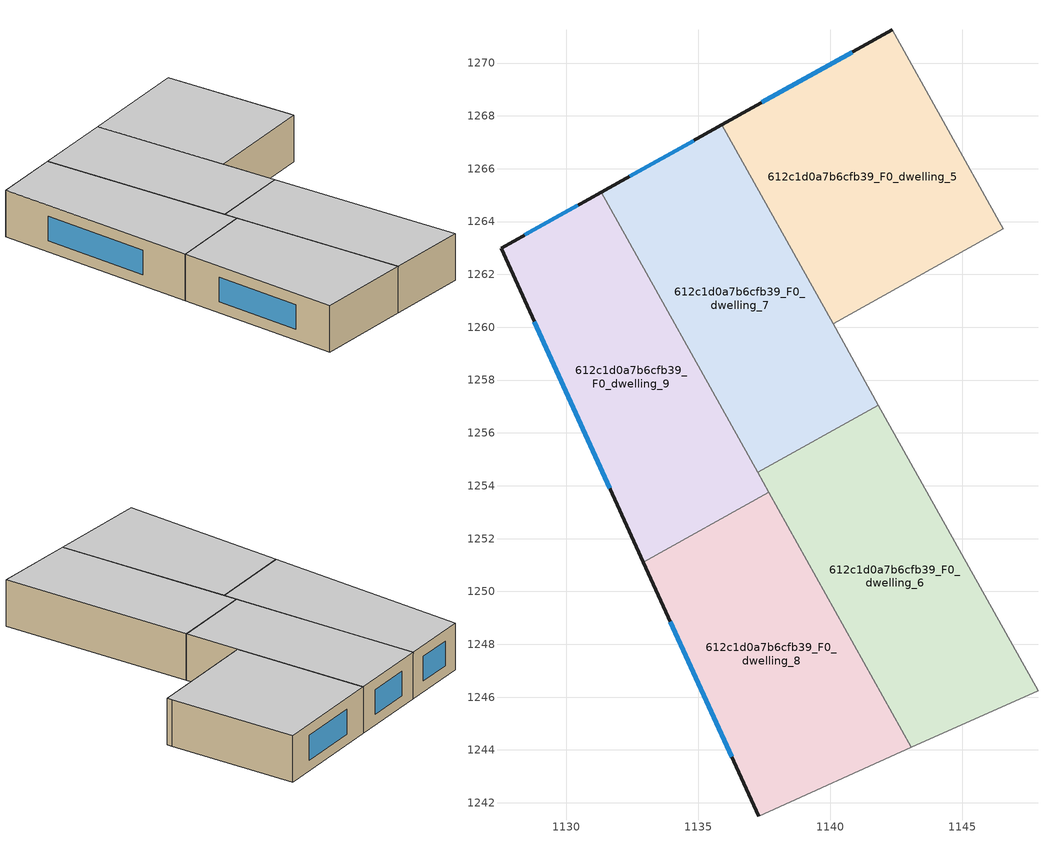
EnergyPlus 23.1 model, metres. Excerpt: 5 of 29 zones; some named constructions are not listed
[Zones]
612c1d0a7b6cfb39_F0_dwelling_5
 floor ground (EU_floor_Construction): 1142.34,1271.26 1146.54,1263.73 1140.1,1260.14 1135.9,1267.67 z0
 wall outside (EU_wall_Construction): 1142.34,1271.26 1135.9,1267.67 z0:3
 wall to 612c1d0a7b6cfb39_F0_dwelling_4 (EU_wall_Construction): 1140.1,1260.14 1146.54,1263.73 z0:3
 wall to 612c1d0a7b6cfb39_F0_dwelling_3 (EU_wall_Construction): 1146.39,1264 1142.34,1271.26 z0:3
 wall to 612c1d0a7b6cfb39_F0_dwelling_7 (EU_wall_Construction): 1135.9,1267.67 1140.1,1260.14 z0:3
 wall to 612c1d0a7b6cfb39_F0_dwelling_2 (EU_wall_Construction): 1146.54,1263.73 1146.39,1264 z0:3
 window (EU_Window_Construction): 1140.83,1270.42 1137.41,1268.51 z0.7:2.3
 ceiling to 612c1d0a7b6cfb39_F1_dwelling_5 (EU_floor_Construction): 1146.54,1263.73 1142.34,1271.26 1135.9,1267.67 1140.1,1260.14 z3
612c1d0a7b6cfb39_F0_dwelling_6
 floor ground (EU_floor_Construction): 1141.83,1257.06 1147.86,1246.25 1143.07,1244.09 1137.26,1254.5 z0
 wall to 612c1d0a7b6cfb39_F0_dwelling_7 (EU_wall_Construction): 1141.83,1257.06 1137.26,1254.5 z0:3
 wall adiabatic (EU_wall_Construction): 1143.07,1244.09 1147.86,1246.25 z0:3
 wall to 612c1d0a7b6cfb39_F0_dwelling_4 (EU_wall_Construction): 1147.86,1246.25 1141.83,1257.06 z0:3
 wall to 612c1d0a7b6cfb39_F0_dwelling_8 (EU_wall_Construction): 1137.67,1253.76 1143.07,1244.09 z0:3
 wall to 612c1d0a7b6cfb39_F0_dwelling_9 (EU_wall_Construction): 1137.26,1254.5 1137.67,1253.76 z0:3
 ceiling to 612c1d0a7b6cfb39_F1_dwelling_6 (EU_floor_Construction): 1147.86,1246.25 1141.83,1257.06 1137.26,1254.5 1143.07,1244.09 z3
612c1d0a7b6cfb39_F0_dwelling_7
 floor ground (EU_floor_Construction): 1135.9,1267.67 1141.83,1257.06 1137.26,1254.5 1131.33,1265.11 z0
 wall outside (EU_wall_Construction): 1135.9,1267.67 1131.33,1265.11 z0:3
 wall to 612c1d0a7b6cfb39_F0_dwelling_9 (EU_wall_Construction): 1131.33,1265.11 1137.26,1254.5 z0:3
 wall to 612c1d0a7b6cfb39_F0_dwelling_4 (EU_wall_Construction): 1141.83,1257.06 1140.11,1260.14 z0:3
 window (EU_Window_Construction): 1134.83,1267.07 1132.4,1265.71 z0.7:2.3
 ceiling to 612c1d0a7b6cfb39_F1_dwelling_7 (EU_floor_Construction): 1141.83,1257.06 1135.9,1267.67 1131.33,1265.11 1137.26,1254.5 z3
612c1d0a7b6cfb39_F0_dwelling_8
 floor ground (EU_floor_Construction): 1137.67,1253.76 1143.07,1244.09 1137.29,1241.49 1132.93,1251.11 z0
 wall outside (EU_wall_Construction): 1132.93,1251.11 1137.29,1241.49 z0:3
 wall to 612c1d0a7b6cfb39_F0_dwelling_9 (EU_wall_Construction): 1137.67,1253.76 1132.93,1251.11 z0:3
 wall adiabatic (EU_wall_Construction): 1137.29,1241.49 1143.07,1244.09 z0:3
 window (EU_Window_Construction): 1133.95,1248.85 1136.26,1243.75 z0.7:2.3
 ceiling to 612c1d0a7b6cfb39_F1_dwelling_8 (EU_floor_Construction): 1143.07,1244.09 1137.67,1253.76 1132.93,1251.11 1137.29,1241.49 z3
612c1d0a7b6cfb39_F0_dwelling_9
 floor ground (EU_floor_Construction): 1131.33,1265.11 1137.67,1253.76 1132.93,1251.11 1127.54,1263 z0
 wall outside (EU_wall_Construction): 1131.33,1265.11 1127.54,1263 1132.93,1251.11 z0:3
 window (EU_Window_Construction): 1128.8,1260.2 1131.66,1253.9 / 1130.44,1264.62 1128.43,1263.49 z0.7:2.3
 ceiling to 612c1d0a7b6cfb39_F1_dwelling_9 (EU_floor_Construction): 1137.67,1253.76 1131.33,1265.11 1127.54,1263 1132.93,1251.11 z3
[HVACTEMPLATE:THERMOSTAT] Constant Heating Setpoint=20; Constant Cooling Setpoint=50
EU_HeatOnly_612c1d0a7b6cfb39_F0_dwelling_0; EU_HeatOnly_612c1d0a7b6cfb39_F0_dwelling_1; EU_HeatOnly_612c1d0a7b6cfb39_F0_dwelling_2; EU_HeatOnly_612c1d0a7b6cfb39_F0_dwelling_3; EU_HeatOnly_612c1d0a7b6cfb39_F0_dwelling_4; EU_HeatOnly_612c1d0a7b6cfb39_F0_dwelling_5; EU_HeatOnly_612c1d0a7b6cfb39_F0_dwelling_6; EU_HeatOnly_612c1d0a7b6cfb39_F0_dwelling_7; EU_HeatOnly_612c1d0a7b6cfb39_F0_dwelling_8; EU_HeatOnly_612c1d0a7b6cfb39_F0_dwelling_9; EU_HeatOnly_612c1d0a7b6cfb39_F1_dwelling_0; EU_HeatOnly_612c1d0a7b6cfb39_F1_dwelling_1; EU_HeatOnly_612c1d0a7b6cfb39_F1_dwelling_2; EU_HeatOnly_612c1d0a7b6cfb39_F1_dwelling_3; EU_HeatOnly_612c1d0a7b6cfb39_F1_dwelling_4; EU_HeatOnly_612c1d0a7b6cfb39_F1_dwelling_5; EU_HeatOnly_612c1d0a7b6cfb39_F1_dwelling_6; EU_HeatOnly_612c1d0a7b6cfb39_F1_dwelling_7; EU_HeatOnly_612c1d0a7b6cfb39_F1_dwelling_8; EU_HeatOnly_612c1d0a7b6cfb39_F1_dwelling_9; EU_HeatOnly_612c1d0a7b6cfb39_F2_dwelling_0; EU_HeatOnly_612c1d0a7b6cfb39_F2_dwelling_1; EU_HeatOnly_612c1d0a7b6cfb39_F2_dwelling_2; EU_HeatOnly_612c1d0a7b6cfb39_F2_dwelling_3; EU_HeatOnly_612c1d0a7b6cfb39_F2_dwelling_4; EU_HeatOnly_612c1d0a7b6cfb39_F2_dwelling_5; EU_HeatOnly_612c1d0a7b6cfb39_F2_dwelling_6; EU_HeatOnly_612c1d0a7b6cfb39_F2_dwelling_7; EU_HeatOnly_612c1d0a7b6cfb39_F2_dwelling_8
[SCHEDULE:CONSTANT]
Name | Hourly Value
EU_AlwaysOn | 1
EU_CoolingOff | 0
[SCHEDULE:FILE] Column Number=1; Rows to Skip at Top=0; Number of Hours of Data=8760; Column Separator=Comma; Interpolate to Timestep=No; Minutes per Item=60; Adjust Schedule for Daylight Savings=Yes
Name | File
EU_Step8_GainSchedule_612c1d0a7b6cfb39_F1_dwelling_7_f000 | ../../schedules/612c1d0a7b6cfb39/612c1d0a7b6cfb39_F1_dwelling_7_f000_gain.csv
EU_Step8_GainSchedule_612c1d0a7b6cfb39_F1_dwelling_8_f000 | ../../schedules/612c1d0a7b6cfb39/612c1d0a7b6cfb39_F1_dwelling_8_f000_gain.csv
EU_Step8_GainSchedule_612c1d0a7b6cfb39_F1_dwelling_9_f000 | ../../schedules/612c1d0a7b6cfb39/612c1d0a7b6cfb39_F1_dwelling_9_f000_gain.csv
EU_Step8_GainSchedule_612c1d0a7b6cfb39_F2_dwelling_0_f000 | ../../schedules/612c1d0a7b6cfb39/612c1d0a7b6cfb39_F2_dwelling_0_f000_gain.csv
EU_Step8_GainSchedule_612c1d0a7b6cfb39_F2_dwelling_1_f000 | ../../schedules/612c1d0a7b6cfb39/612c1d0a7b6cfb39_F2_dwelling_1_f000_gain.csv
EU_Step8_GainSchedule_612c1d0a7b6cfb39_F2_dwelling_2_f000 | ../../schedules/612c1d0a7b6cfb39/612c1d0a7b6cfb39_F2_dwelling_2_f000_gain.csv
EU_Step8_GainSchedule_612c1d0a7b6cfb39_F2_dwelling_3_f000 | ../../schedules/612c1d0a7b6cfb39/612c1d0a7b6cfb39_F2_dwelling_3_f000_gain.csv
EU_Step8_GainSchedule_612c1d0a7b6cfb39_F2_dwelling_4_f000 | ../../schedules/612c1d0a7b6cfb39/612c1d0a7b6cfb39_F2_dwelling_4_f000_gain.csv
EU_Step8_GainSchedule_612c1d0a7b6cfb39_F2_dwelling_5_f000 | ../../schedules/612c1d0a7b6cfb39/612c1d0a7b6cfb39_F2_dwelling_5_f000_gain.csv
EU_Step8_GainSchedule_612c1d0a7b6cfb39_F2_dwelling_6_f000 | ../../schedules/612c1d0a7b6cfb39/612c1d0a7b6cfb39_F2_dwelling_6_f000_gain.csv
EU_Step8_GainSchedule_612c1d0a7b6cfb39_F2_dwelling_7_f000 | ../../schedules/612c1d0a7b6cfb39/612c1d0a7b6cfb39_F2_dwelling_7_f000_gain.csv
EU_Step8_GainSchedule_612c1d0a7b6cfb39_F2_dwelling_8_f000 | ../../schedules/612c1d0a7b6cfb39/612c1d0a7b6cfb39_F2_dwelling_8_f000_gain.csv
